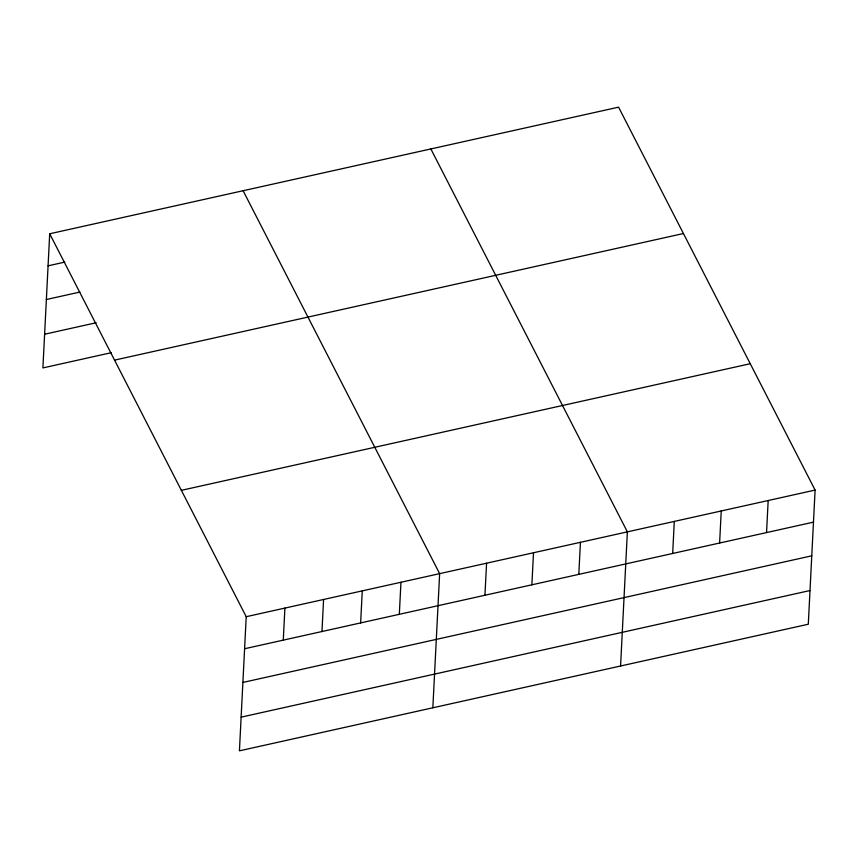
<?xml version="1.0" encoding="UTF-8"?>
<svg xmlns="http://www.w3.org/2000/svg" width="858" height="858" viewBox="0 0 858 858"><rect width="100%" height="100%" fill="white"/><g stroke="black" fill="none" stroke-linecap="round" stroke-linejoin="round"><path stroke-width="1.29" d="M49.7 233.773L246.214 616.698L239.425 750.836L808.3 624.227L815.1 490.079L618.575 107.164L49.7 233.773L42.9 367.921L111.24 352.702M283.279 640.143L284.899 608.086M321.964 631.531L323.584 599.474M360.639 622.919L362.269 590.862M399.324 614.307L400.954 582.26M432.84 707.786L439.639 573.648L243.114 190.733M484.942 595.259L486.572 563.202M531.874 584.813L533.504 552.756M578.807 574.367L580.437 542.31M620.57 666.001L627.37 531.863L430.845 148.949M672.672 553.474L674.302 521.417M719.615 543.028L721.235 510.971M766.548 532.582L768.167 500.525M48.069 265.83L64.833 262.098M46.364 299.517L79.891 292.063M44.605 334.234L96.182 322.747M114.543 360.135L683.429 233.526M181.36 490.336L750.246 363.717M246.214 616.698L815.1 490.079M244.594 648.745L813.481 522.136M242.889 682.442L811.765 555.823M241.13 717.149L810.016 590.54"/></g></svg>
